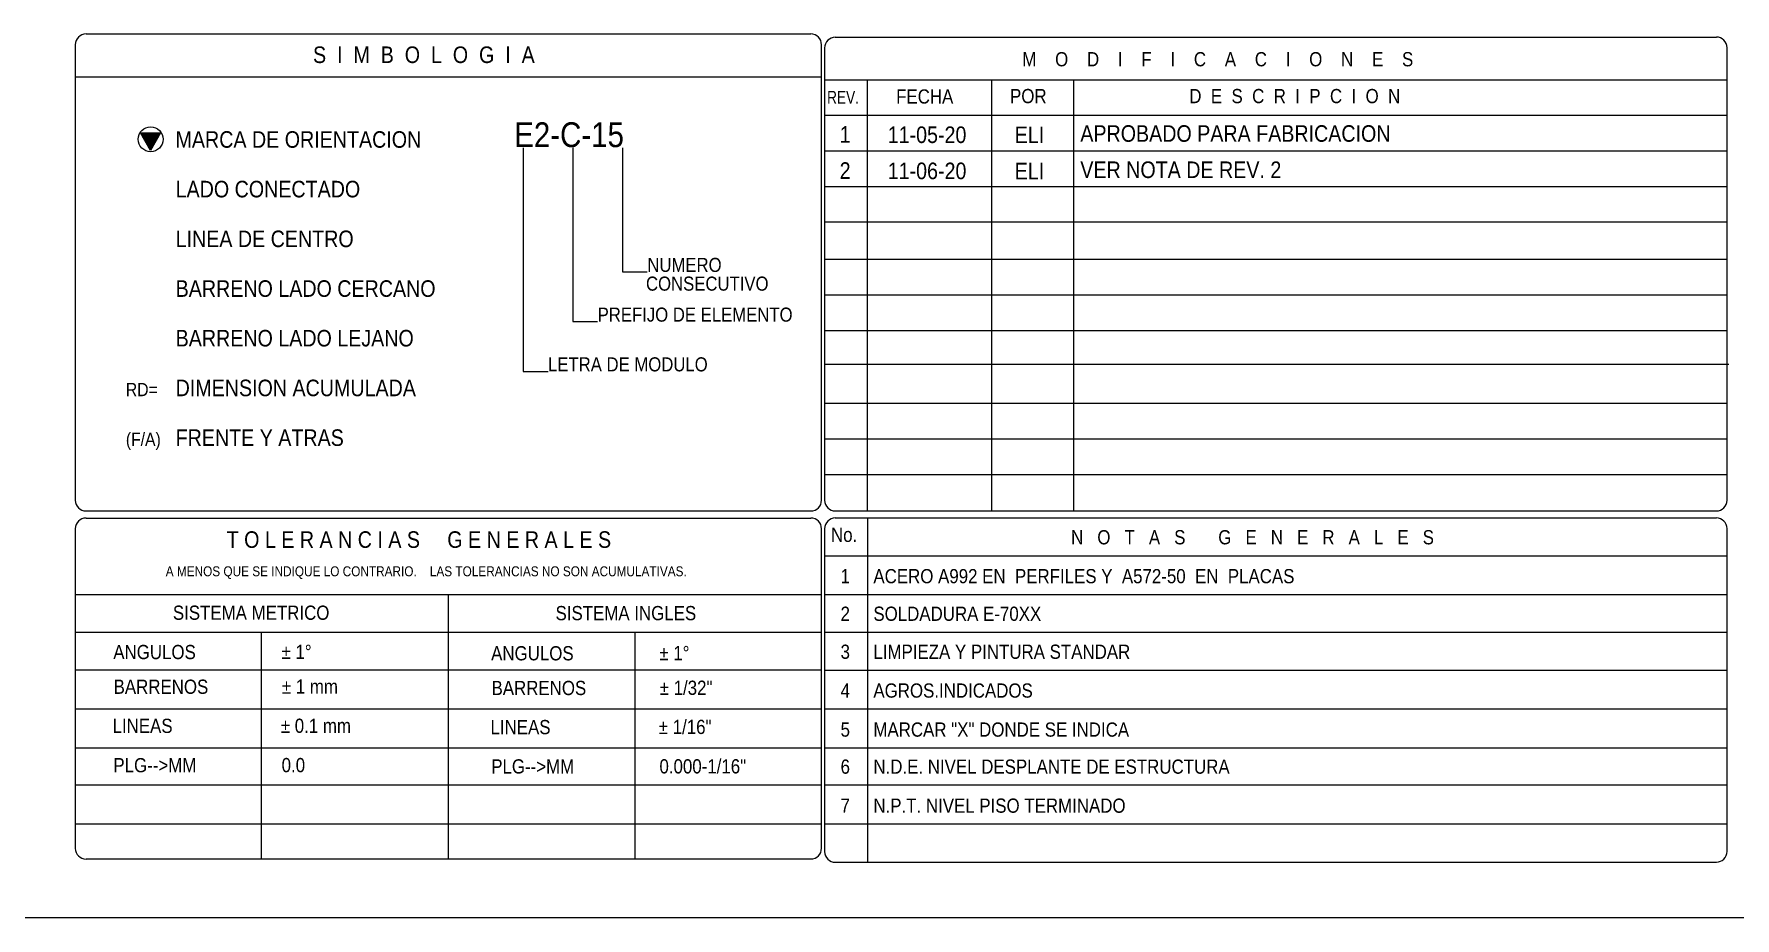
# Model space of a CAD drawing. Header units: millimetres. Extents: x 67 to 383, y 106 to 148.
# Drawn here: x 273.85 to 290.39, y 106.12 to 114.7 of the extents above; entities that cross this region are included whole.
import ezdxf

# ---------------------------------------------------------------- set-up
doc = ezdxf.new("R2010")
doc.units = ezdxf.units.MM
doc.linetypes.add('XKITLINE00', pattern=[0])
doc.styles.add('@ARIAL_UNICODE_MS', font='ARIAL.TTF')
doc.styles.add('ARIAL', font='ARIAL.TTF')
doc.styles.add('ARIALUNI', font='ARIAL.TTF')

msp = doc.modelspace()

# ---------------------------------------------------------------- linework, layer by layer
at = {"color": 4, "linetype": 'XKITLINE00'}
for p, q in [((274.257, 110.173), (274.257, 114.597)), ((274.36, 114.702), (281.404, 114.702)), ((281.507, 110.173), (281.507, 114.598)), ((281.538, 114.567), (281.538, 110.173)), ((281.538, 114.567), (281.538, 110.173)), ((281.641, 114.671), (290.204, 114.671)), ((281.641, 114.671), (290.204, 114.671)), ((290.308, 110.174), (290.308, 114.568)), ((290.308, 110.174), (290.308, 114.568)), ((274.257, 114.287), (281.507, 114.287)), ((281.538, 114.257), (290.308, 114.257)), ((281.538, 114.257), (290.308, 114.257)), ((281.953, 114.256), (281.953, 110.07)), ((281.953, 114.256), (281.953, 110.07)), ((283.161, 114.256), (283.161, 110.07)), ((283.161, 114.256), (283.161, 110.07)), ((283.955, 114.256), (283.955, 110.07)), ((283.955, 114.256), (283.955, 110.07)), ((281.538, 113.912), (290.308, 113.912)), ((281.538, 113.912), (290.308, 113.912)), ((278.608, 113.597), (278.608, 111.425)), ((279.091, 113.597), (279.091, 111.908)), ((279.574, 113.597), (279.574, 112.391)), ((281.538, 113.566), (290.308, 113.566)), ((281.538, 113.566), (290.308, 113.566)), ((281.538, 113.221), (290.308, 113.221)), ((281.538, 113.221), (290.308, 113.221)), ((281.538, 112.876), (290.308, 112.876)), ((281.538, 112.876), (290.308, 112.876)), ((281.538, 112.514), (290.308, 112.514)), ((281.538, 112.514), (290.308, 112.514)), ((279.574, 112.391), (279.815, 112.391)), ((281.538, 112.169), (290.308, 112.169)), ((281.538, 112.169), (290.308, 112.169)), ((279.091, 111.908), (279.332, 111.908)), ((281.538, 111.823), (290.308, 111.823)), ((281.538, 111.823), (290.308, 111.823)), ((278.608, 111.425), (278.85, 111.425)), ((281.538, 111.495), (290.308, 111.495)), ((281.538, 111.495), (290.308, 111.495)), ((283.005, 111.495), (290.325, 111.495)), ((283.005, 111.495), (290.325, 111.495)), ((281.538, 111.116), (290.308, 111.116)), ((281.538, 111.116), (290.308, 111.116)), ((281.538, 110.771), (290.308, 110.771)), ((281.538, 110.771), (290.308, 110.771)), ((281.538, 110.422), (290.308, 110.422)), ((281.538, 110.422), (290.308, 110.422)), ((274.36, 110.069), (281.404, 110.069)), ((274.36, 109.999), (281.404, 109.999)), ((281.641, 110.07), (290.204, 110.07)), ((281.641, 110.07), (290.204, 110.07)), ((281.641, 110.001), (290.204, 110.001)), ((281.641, 110.001), (290.204, 110.001)), ((281.954, 110.001), (281.954, 106.657)), ((281.954, 110.001), (281.954, 106.657)), ((274.257, 106.792), (274.257, 109.897)), ((281.507, 106.792), (281.507, 109.897)), ((281.538, 109.897), (281.538, 106.761)), ((281.538, 109.897), (281.538, 106.761)), ((290.308, 106.762), (290.308, 109.898)), ((290.308, 106.762), (290.308, 109.898)), ((281.538, 109.635), (290.308, 109.635)), ((281.538, 109.635), (290.308, 109.635)), ((274.253, 109.258), (281.503, 109.258)), ((277.881, 109.258), (277.881, 106.69)), ((281.538, 109.258), (290.308, 109.258)), ((281.538, 109.258), (290.308, 109.258)), ((274.256, 108.893), (281.507, 108.893)), ((276.063, 108.892), (276.063, 106.688)), ((279.694, 108.891), (279.694, 106.687)), ((281.538, 108.893), (290.308, 108.893)), ((281.538, 108.893), (290.308, 108.893)), ((274.257, 108.526), (281.507, 108.526)), ((281.538, 108.524), (290.308, 108.524)), ((281.538, 108.524), (290.308, 108.524)), ((274.257, 108.147), (281.507, 108.147)), ((281.538, 108.147), (290.308, 108.147)), ((281.538, 108.147), (290.308, 108.147)), ((274.258, 107.768), (281.508, 107.768)), ((281.538, 107.768), (290.308, 107.768)), ((281.538, 107.768), (290.308, 107.768)), ((274.258, 107.408), (281.508, 107.408)), ((281.538, 107.408), (290.308, 107.408)), ((281.538, 107.408), (290.308, 107.408)), ((274.257, 107.029), (281.508, 107.029)), ((281.538, 107.029), (290.308, 107.029)), ((281.538, 107.029), (290.308, 107.029)), ((274.36, 106.689), (281.404, 106.689)), ((281.627, 106.658), (290.204, 106.658)), ((281.627, 106.658), (290.204, 106.658))]:
    msp.add_line(p, q, dxfattribs=at)
at = {"color": 3, "linetype": 'XKITLINE00'}
for p, q in [((274.988, 113.572), (274.891, 113.741)), ((274.891, 113.741), (275.084, 113.741)), ((275.084, 113.741), (274.988, 113.572))]:
    msp.add_line(p, q, dxfattribs=at)
at = {"color": 5, "linetype": 'XKITLINE00'}
msp.add_line((299.851, 106.116), (233.084, 106.116), dxfattribs=at)
at = {"color": 3, "linetype": 'XKITLINE00'}
msp.add_circle((274.988, 113.68), 0.121, dxfattribs=at)
at = {"color": 4, "linetype": 'XKITLINE00'}
for centre, start, end in [((274.36, 114.598), 90, 180), ((281.404, 114.598), 360, 90), ((281.404, 114.598), 360, 90), ((281.642, 114.567), 90, 180), ((281.642, 114.567), 90, 180), ((290.204, 114.568), 360, 90), ((290.204, 114.568), 0, 90), ((274.36, 110.173), 180, 270), ((281.404, 110.173), 270, 0), ((281.642, 110.173), 180, 270), ((281.642, 110.173), 180, 270), ((290.204, 110.174), 270, 0), ((290.204, 110.174), 270, 0), ((274.36, 109.896), 90, 180), ((281.404, 109.896), 360, 90), ((281.642, 109.897), 90, 180), ((290.204, 109.898), 360, 90), ((290.204, 109.898), 360, 90), ((274.36, 106.792), 180, 270), ((281.404, 106.793), 270, 360), ((281.642, 106.761), 180, 270), ((281.642, 106.761), 180, 270), ((290.204, 106.762), 270, 360), ((290.204, 106.762), 270, 360)]:
    msp.add_arc(centre, 0.104, start, end, dxfattribs=at)
at = {"color": 3, "linetype": 'Continuous'}
msp.add_solid([(274.891, 113.741), (275.084, 113.741), (274.891, 113.741), (274.988, 113.572)], dxfattribs=at)

# ---------------------------------------------------------------- texts
for s, height, style, width, p in [('S  I  M  B  O  L  O  G  I  A', 0.16088, '@ARIAL_UNICODE_MS', 0.85, (276.566, 114.42)), ('M    O    D    I    F    I    C    A    C    I    O    N    E    S', 0.13811, '@ARIAL_UNICODE_MS', 0.85, (283.459, 114.388)), ('REV.', 0.1243, '@ARIAL_UNICODE_MS', 0.765, (281.562, 114.025)), ('FECHA', 0.1381, '@ARIAL_UNICODE_MS', 0.85, (282.233, 114.026)), ('POR', 0.1381, '@ARIAL_UNICODE_MS', 0.85, (283.34, 114.03)), ('D  E  S  C  R  I  P  C  I  O  N', 0.13811, '@ARIAL_UNICODE_MS', 0.85, (285.082, 114.03)), ('MARCA DE ORIENTACION', 0.16088, '@ARIAL_UNICODE_MS', 0.85, (275.23, 113.597)), ('E2-C-15', 0.2413, '@ARIAL_UNICODE_MS', 0.85, (278.521, 113.603)), ('LADO CONECTADO', 0.16088, '@ARIAL_UNICODE_MS', 0.85, (275.231, 113.115)), ('LINEA DE CENTRO', 0.16088, '@ARIAL_UNICODE_MS', 0.85, (275.231, 112.632)), ('NUMERO', 0.1368, '@ARIAL_UNICODE_MS', 0.85, (279.815, 112.391)), ('BARRENO LADO CERCANO', 0.16088, '@ARIAL_UNICODE_MS', 0.85, (275.231, 112.149)), ('CONSECUTIVO', 0.13675, '@ARIAL_UNICODE_MS', 0.85, (279.802, 112.209)), ('PREFIJO DE ELEMENTO', 0.13675, '@ARIAL_UNICODE_MS', 0.85, (279.332, 111.908)), ('BARRENO LADO LEJANO', 0.16088, '@ARIAL_UNICODE_MS', 0.85, (275.231, 111.667)), ('LETRA DE MODULO', 0.13675, '@ARIAL_UNICODE_MS', 0.85, (278.85, 111.425)), ('DIMENSION ACUMULADA', 0.16088, '@ARIAL_UNICODE_MS', 0.85, (275.231, 111.184)), ('FRENTE Y ATRAS', 0.16088, '@ARIAL_UNICODE_MS', 0.85, (275.231, 110.701)), ('T O L E R A N C I A S     G E N E R A L E S', 0.16088, '@ARIAL_UNICODE_MS', 0.85, (275.727, 109.711)), ('No.', 0.1381, '@ARIAL_UNICODE_MS', 0.85, (281.6, 109.769)), ('N   O   T   A   S       G   E   N   E   R   A   L   E   S', 0.13811, '@ARIAL_UNICODE_MS', 0.85, (283.933, 109.745)), ('A MENOS QUE SE INDIQUE LO CONTRARIO.    LAS TOLERANCIAS NO SON ACUMULATIVAS.', 0.09653, '@ARIAL_UNICODE_MS', 0.85, (275.135, 109.435)), ('1     ACERO A992 EN  PERFILES Y  A572-50  EN  PLACAS', 0.1381, 'ARIAL', 0.85, (281.693, 109.367)), ('SISTEMA METRICO', 0.1381, 'ARIAL', 0.85, (275.204, 109.012)), ('SISTEMA INGLES', 0.1381, 'ARIAL', 0.85, (278.923, 109.008)), ('2     SOLDADURA E-70XX', 0.1381, 'ARIALUNI', 0.85, (281.693, 109.002)), ('± 1°', 0.1381, 'ARIAL', 0.85, (276.26, 108.632)), ('3     LIMPIEZA Y PINTURA STANDAR', 0.1381, 'ARIALUNI', 0.85, (281.693, 108.633)), ('ANGULOS', 0.1381, 'ARIAL', 0.85, (274.625, 108.63)), ('ANGULOS', 0.1381, 'ARIAL', 0.85, (278.297, 108.618)), ('± 1°', 0.1381, 'ARIAL', 0.85, (279.932, 108.62)), ('BARRENOS', 0.1381, 'ARIAL', 0.85, (274.628, 108.293)), ('± 1 mm', 0.1381, 'ARIAL', 0.85, (276.263, 108.295)), ('BARRENOS', 0.1381, 'ARIAL', 0.85, (278.301, 108.281)), ('± 1/32"', 0.1381, 'ARIAL', 0.85, (279.935, 108.283)), ('4     AGROS.INDICADOS', 0.1381, 'ARIALUNI', 0.85, (281.693, 108.256)), ('LINEAS', 0.1381, 'ARIAL', 0.85, (274.618, 107.913)), ('± 0.1 mm', 0.1381, 'ARIAL', 0.85, (276.253, 107.914)), ('LINEAS', 0.1381, 'ARIAL', 0.85, (278.291, 107.901)), ('± 1/16"', 0.1381, 'ARIAL', 0.85, (279.926, 107.903)), ('5     MARCAR "X" DONDE SE INDICA', 0.1381, 'ARIALUNI', 0.85, (281.693, 107.877)), ('PLG-->MM', 0.1381, 'ARIAL', 0.85, (274.626, 107.531)), ('0.0', 0.1381, 'ARIAL', 0.85, (276.261, 107.532)), ('PLG-->MM', 0.1381, 'ARIAL', 0.85, (278.298, 107.519)), ('0.000-1/16"', 0.1381, 'ARIAL', 0.85, (279.933, 107.52)), ('6     N.D.E. NIVEL DESPLANTE DE ESTRUCTURA', 0.1381, 'ARIALUNI', 0.85, (281.693, 107.517)), ('7     N.P.T. NIVEL PISO TERMINADO', 0.1381, 'ARIALUNI', 0.85, (281.693, 107.138))]:
    msp.add_text(s, height=height, dxfattribs=dict(style=style, width=width)).set_placement(p)
at = {"color": 2, "style": 'ARIAL', "width": 0.85}
for s, height, p in [('1', 0.161, (281.684, 113.646)), ('11-05-20', 0.1609, (282.151, 113.643)), ('ELI', 0.1609, (283.385, 113.642)), ('APROBADO PARA FABRICACION', 0.16088, (284.023, 113.655)), ('2', 0.161, (281.684, 113.295)), ('11-06-20', 0.1609, (282.151, 113.292)), ('ELI', 0.1609, (283.385, 113.29)), ('VER NOTA DE REV. 2', 0.16088, (284.023, 113.303))]:
    msp.add_text(s, height=height, dxfattribs=at).set_placement(p)
at = {"color": 3, "style": '@ARIAL_UNICODE_MS', "width": 0.85}
for s, p in [('RD=', (274.747, 111.184)), ('(F/A)', (274.747, 110.701))]:
    msp.add_text(s, height=0.1287, dxfattribs=at).set_placement(p)

doc.saveas('drawing.dxf')
